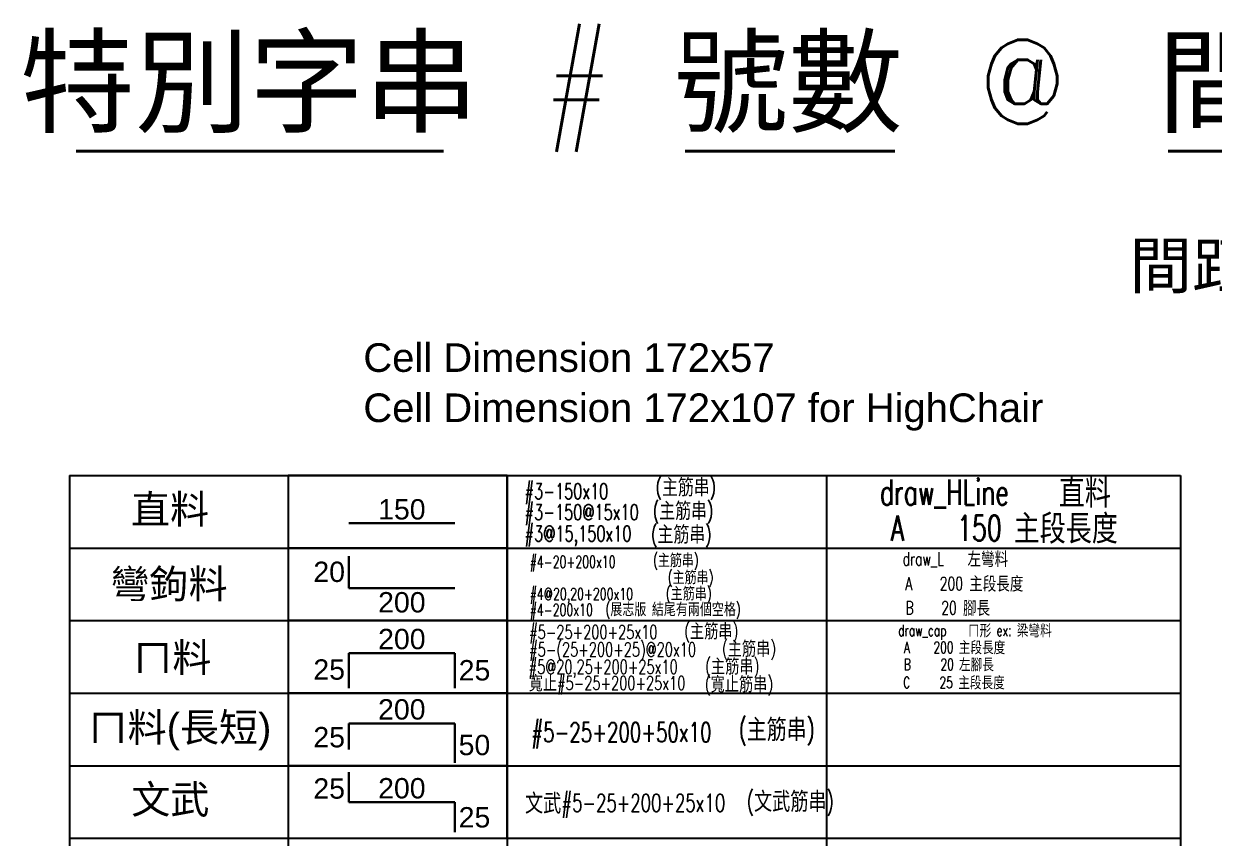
# Model space of a CAD drawing. Header units: millimetres. Extents: x 5 to 10041, y -3338 to 92.
# Drawn here: x 6051 to 6986, y -889 to -249 of the extents above; entities that cross this region are included whole.
import ezdxf
from ezdxf.enums import TextEntityAlignment as Align

# ---------------------------------------------------------------- set-up
doc = ezdxf.new("R2010")
doc.units = ezdxf.units.MM
for name, color, linetype, true_color in [('-取料', 7, 'Continuous', 0xffbf7f), ('1', 1, 'Continuous', 0xff0000), ('備註', 3, 'Continuous', 0x00ff00)]:
    doc.layers.add(name, color=color, linetype=linetype, true_color=true_color)
doc.styles.add('textstyle135', font='')
doc.styles.add('textstyle136', font='')
doc.styles.add('textstyle143', font='standard', dxfattribs={"width": 0.75})
doc.styles.add('textstyle144', font='standard', dxfattribs={"width": 0.75})
doc.styles.add('textstyle145', font='standard', dxfattribs={"width": 0.75})
doc.styles.add('textstyle146', font='standard', dxfattribs={"width": 0.75})
doc.styles.add('textstyle147', font='standard', dxfattribs={"width": 0.75})
doc.styles.add('textstyle148', font='standard', dxfattribs={"width": 0.75})
doc.styles.add('textstyle149', font='standard', dxfattribs={"width": 0.75})
doc.styles.add('textstyle150', font='standard', dxfattribs={"width": 0.75})
doc.styles.add('textstyle157', font='')
doc.styles.add('textstyle158', font='standard', dxfattribs={"width": 0.75})
doc.styles.add('textstyle159', font='standard', dxfattribs={"width": 0.75})
doc.styles.add('textstyle160', font='standard', dxfattribs={"width": 0.75})
doc.styles.add('textstyle161', font='standard', dxfattribs={"width": 0.75})
doc.styles.add('textstyle162', font='standard', dxfattribs={"width": 0.75})
doc.styles.add('textstyle163', font='standard', dxfattribs={"width": 0.75})
doc.styles.add('textstyle164', font='standard', dxfattribs={"width": 0.75})
doc.styles.add('textstyle165', font='standard', dxfattribs={"width": 0.75})
doc.styles.add('textstyle166', font='standard', dxfattribs={"width": 0.75})
doc.styles.add('textstyle167', font='standard', dxfattribs={"width": 0.75})
doc.styles.add('textstyle168', font='')
doc.styles.add('textstyle169', font='standard', dxfattribs={"width": 0.75})
doc.styles.add('textstyle170', font='standard', dxfattribs={"width": 0.75})
doc.styles.add('textstyle171', font='standard', dxfattribs={"width": 0.75})
doc.styles.add('textstyle172', font='standard', dxfattribs={"width": 0.75})
doc.styles.add('textstyle173', font='standard', dxfattribs={"width": 0.75})
doc.styles.add('textstyle174', font='standard', dxfattribs={"width": 0.75})
doc.styles.add('textstyle175', font='standard', dxfattribs={"width": 0.75})
doc.styles.add('textstyle176', font='standard', dxfattribs={"width": 0.75})
doc.styles.add('textstyle177', font='standard', dxfattribs={"width": 0.75})
doc.styles.add('textstyle178', font='standard', dxfattribs={"width": 0.75})
doc.styles.add('textstyle179', font='standard', dxfattribs={"width": 0.75})
doc.styles.add('textstyle180', font='standard', dxfattribs={"width": 0.75})
doc.styles.add('textstyle181', font='')
doc.styles.add('textstyle182', font='standard', dxfattribs={"width": 0.75})
doc.styles.add('textstyle183', font='standard', dxfattribs={"width": 0.75})
doc.styles.add('textstyle184', font='')
doc.styles.add('textstyle185', font='standard', dxfattribs={"width": 0.75})
doc.styles.add('textstyle186', font='standard', dxfattribs={"width": 0.75})
doc.styles.add('textstyle340', font='')
doc.styles.add('textstyle341', font='')
doc.styles.add('textstyle342', font='standard')
doc.styles.add('textstyle343', font='standard')
doc.styles.add('textstyle344', font='standard')
doc.styles.add('textstyle345', font='standard')
doc.styles.add('textstyle355', font='standard')
doc.styles.add('textstyle359', font='standard')
doc.styles.add('textstyle360', font='standard')
doc.styles.add('textstyle361', font='standard')
doc.styles.add('textstyle371', font='standard')
doc.styles.add('textstyle385', font='')
doc.styles.add('textstyle386', font='')
doc.styles.add('textstyle387', font='')
doc.styles.add('textstyle388', font='')
doc.styles.add('textstyle389', font='')
doc.styles.add('textstyle39', font='')
doc.styles.add('textstyle390', font='')
doc.styles.add('textstyle391', font='')
doc.styles.add('textstyle392', font='')
doc.styles.add('textstyle393', font='')
doc.styles.add('textstyle394', font='')
doc.styles.add('textstyle395', font='')
doc.styles.add('textstyle40', font='')
doc.styles.add('textstyle41', font='')
doc.styles.add('textstyle42', font='')
doc.styles.add('textstyle43', font='')
doc.styles.add('textstyle44', font='')
doc.styles.add('textstyle45', font='')
doc.styles.add('textstyle46', font='')
doc.styles.add('textstyle47', font='')
doc.styles.add('textstyle97', font='')
doc.styles.add('textstyle98', font='')
doc.styles.add('textstyle99', font='')
doc.styles.get('textstyle135').set_extended_font_data('Arial')
doc.styles.get('textstyle136').set_extended_font_data('Arial')
doc.styles.get('textstyle157').set_extended_font_data('Arial')
doc.styles.get('textstyle168').set_extended_font_data('Arial')
doc.styles.get('textstyle181').set_extended_font_data('Arial')
doc.styles.get('textstyle184').set_extended_font_data('Arial')
doc.styles.get('textstyle340').set_extended_font_data('Arial')
doc.styles.get('textstyle341').set_extended_font_data('Arial')
doc.styles.get('textstyle385').set_extended_font_data('Arial')
doc.styles.get('textstyle386').set_extended_font_data('Arial')
doc.styles.get('textstyle387').set_extended_font_data('Arial')
doc.styles.get('textstyle388').set_extended_font_data('Arial')
doc.styles.get('textstyle389').set_extended_font_data('Arial')
doc.styles.get('textstyle39').set_extended_font_data('Arial')
doc.styles.get('textstyle390').set_extended_font_data('Arial')
doc.styles.get('textstyle391').set_extended_font_data('Arial')
doc.styles.get('textstyle392').set_extended_font_data('Arial')
doc.styles.get('textstyle393').set_extended_font_data('Arial')
doc.styles.get('textstyle394').set_extended_font_data('Arial')
doc.styles.get('textstyle395').set_extended_font_data('Arial')
doc.styles.get('textstyle40').set_extended_font_data('Arial')
doc.styles.get('textstyle41').set_extended_font_data('Arial')
doc.styles.get('textstyle42').set_extended_font_data('Arial')
doc.styles.get('textstyle43').set_extended_font_data('Arial')
doc.styles.get('textstyle44').set_extended_font_data('Arial')
doc.styles.get('textstyle45').set_extended_font_data('Arial')
doc.styles.get('textstyle46').set_extended_font_data('Arial')
doc.styles.get('textstyle47').set_extended_font_data('Arial')
doc.styles.get('textstyle97').set_extended_font_data('Arial')
doc.styles.get('textstyle98').set_extended_font_data('Arial')
doc.styles.get('textstyle99').set_extended_font_data('Arial')

# ---------------------------------------------------------------- blocks, each defined once
blk = doc.blocks.new('draw_rebar_main')
at = {"layer": '1', "color": 1, "lineweight": 30, "true_color": 0xff0000}
blk.add_line((-69.98, -0.14), (13.41, -0.14), dxfattribs=at)
at = {"layer": '1', "color": 2, "true_color": 0xffff00, "style": 'textstyle97'}
blk.add_attdef('A', text='', height=57, dxfattribs=at).set_placement((-28.29, 2.86), align=Align.CENTER)
blk = doc.blocks.new('draw_rebar_double_fold_wenwu')
at = {"layer": '1', "color": 1, "lineweight": 30, "true_color": 0xff0000}
for p, q in [((17.17, 23.62), (17.17, 47.23)), ((17.17, 23.62), (100.54, 23.62)), ((100.54, 0), (100.54, 23.62))]:
    blk.add_line(p, q, dxfattribs=at)
at = {"color": 2, "true_color": 0xffff00, "style": 'textstyle45'}
blk.add_attdef('A', text='', height=16, dxfattribs=at).set_placement((14.17, 26.4), align=Align.RIGHT)
at = {"color": 2, "true_color": 0xffff00, "style": 'textstyle46'}
blk.add_attdef('B', text='', height=16, dxfattribs=at).set_placement((58.87, 26.62), align=Align.CENTER)
at = {"color": 2, "true_color": 0xffff00, "style": 'textstyle47'}
blk.add_attdef('C', (103.54, 3.77), '', height=16, dxfattribs=at)
blk = doc.blocks.new('draw_rebar_double_fold_uneven')
at = {"color": 1, "lineweight": 30, "true_color": 0xff0000}
for p, q in [((16.73, 10.49), (16.73, 30.97)), ((16.73, 30.97), (100.04, 30.97)), ((100.04, 0), (100.04, 30.97))]:
    blk.add_line(p, q, dxfattribs=at)
at = {"color": 2, "true_color": 0xffff00, "style": 'textstyle43'}
blk.add_attdef('B', text='', height=16, dxfattribs=at).set_placement((58.38, 33.97), align=Align.CENTER)
at = {"color": 2, "true_color": 0xffff00, "style": 'textstyle42'}
blk.add_attdef('A', text='', height=16, dxfattribs=at).set_placement((13.73, 12.11), align=Align.RIGHT)
at = {"color": 2, "true_color": 0xffff00, "style": 'textstyle44'}
blk.add_attdef('C', (103.04, 5.99), '', height=16, dxfattribs=at)
blk = doc.blocks.new('draw_rebar_double_fold')
at = {"layer": '1', "color": 1, "lineweight": 30, "true_color": 0xff0000}
for p, q in [((17.17, 0), (17.17, 27.49)), ((17.17, 27.49), (100.56, 27.49)), ((100.56, 0), (100.56, 27.49))]:
    blk.add_line(p, q, dxfattribs=at)
at = {"layer": '1', "color": 2, "true_color": 0xffff00, "style": 'textstyle40'}
blk.add_attdef('B', text='', height=16, dxfattribs=at).set_placement((58.86, 30.49), align=Align.CENTER)
at = {"layer": '1', "color": 2, "true_color": 0xffff00, "style": 'textstyle39'}
blk.add_attdef('A', text='', height=16, dxfattribs=at).set_placement((14.17, 6.54), align=Align.RIGHT)
at = {"layer": '1', "color": 2, "true_color": 0xffff00, "style": 'textstyle41'}
blk.add_attdef('C', (103.56, 5.96), '', height=16, dxfattribs=at)
blk = doc.blocks.new('draw_rebar_single_fold')
at = {"layer": '1', "color": 1, "lineweight": 30, "true_color": 0xff0000}
for q in [(17.93, 45.28), (101.13, 20.15)]:
    blk.add_line((17.93, 20.15), q, dxfattribs=at)
at = {"layer": '1', "color": 2, "true_color": 0xffff00, "style": 'textstyle98'}
blk.add_attdef('A', text='', height=16, dxfattribs=at).set_placement((14.93, 24.94), align=Align.RIGHT)
at = {"layer": '1', "color": 2, "true_color": 0xffff00, "style": 'textstyle99'}
blk.add_attdef('B', text='', height=16, dxfattribs=at).set_placement((59.62, 1), align=Align.CENTER)

msp = doc.modelspace()

# ---------------------------------------------------------------- linework, layer by layer
for p, q in [((6086.35, -604.21), (6959.6, -604.21)), ((6086.35, -604.21), (6086.35, -1516.21)), ((6258.35, -604.21), (6258.35, -1516.21)), ((6430.35, -604.21), (6430.35, -1516.21)), ((6681.48, -604.21), (6681.48, -1516.21)), ((6959.6, -604.21), (6959.6, -1516.21)), ((6086.35, -661.21), (6959.6, -661.21)), ((6086.35, -661.21), (6959.6, -661.21)), ((6086.35, -718.21), (6959.6, -718.21)), ((6086.35, -775.21), (6959.6, -775.21)), ((6086.35, -832.21), (6959.6, -832.21)), ((6086.35, -889.21), (6959.6, -889.21))]:
    msp.add_line(p, q)
for points in [[(6258.35, -604.21), (6258.35, -661.21), (6430.35, -661.21), (6430.35, -604.21), (6258.35, -604.21)], [(6258.35, -661.21), (6258.35, -718.21), (6430.35, -718.21), (6430.35, -661.21), (6258.35, -661.21)], [(6258.35, -718.21), (6258.35, -775.21), (6430.35, -775.21), (6430.35, -718.21), (6258.35, -718.21)], [(6258.35, -775.21), (6258.35, -832.21), (6430.35, -832.21), (6430.35, -775.21), (6258.35, -775.21)], [(6258.35, -832.21), (6258.35, -889.21), (6430.35, -889.21), (6430.35, -832.21), (6258.35, -832.21)]]:
    msp.add_lwpolyline(points)

# ---------------------------------------------------------------- block references
ref = msp.add_blockref('draw_rebar_single_fold', (6288.02, -712.78))
ref.add_attrib('A', '200', dxfattribs={"layer": '1', "color": 2, "true_color": 0xffff00, "height": 16, "style": 'textstyle394'}).set_placement((6347.64, -711.78), align=Align.CENTER)
ref.add_attrib('B', '20', dxfattribs={"layer": '1', "color": 2, "true_color": 0xffff00, "height": 16, "style": 'textstyle395'}).set_placement((6302.95, -687.84), align=Align.RIGHT)
ref = msp.add_blockref('draw_rebar_double_fold', (6288.78, -771.17))
ref.add_attrib('A', '200', dxfattribs={"layer": '1', "color": 2, "true_color": 0xffff00, "height": 16, "style": 'textstyle391'}).set_placement((6347.64, -740.68), align=Align.CENTER)
ref.add_attrib('B', '25', dxfattribs={"layer": '1', "color": 2, "true_color": 0xffff00, "height": 16, "style": 'textstyle392'}).set_placement((6302.95, -764.63), align=Align.RIGHT)
ref.add_attrib('C', '25', (6392.34, -765.21), dxfattribs={"layer": '1', "color": 2, "true_color": 0xffff00, "height": 16, "style": 'textstyle393'})
ref = msp.add_blockref('draw_rebar_double_fold_uneven', (6289.22, -829.93))
ref.add_attrib('A', '200', dxfattribs={"color": 2, "true_color": 0xffff00, "height": 16, "style": 'textstyle388'}).set_placement((6347.6, -795.96), align=Align.CENTER)
ref.add_attrib('B', '25', dxfattribs={"color": 2, "true_color": 0xffff00, "height": 16, "style": 'textstyle389'}).set_placement((6302.95, -817.81), align=Align.RIGHT)
ref.add_attrib('C', '50', (6392.26, -823.94), dxfattribs={"color": 2, "true_color": 0xffff00, "height": 16, "style": 'textstyle390'})
ref = msp.add_blockref('draw_rebar_double_fold_wenwu', (6288.77, -884.55))
ref.add_attrib('A', '200', dxfattribs={"color": 2, "true_color": 0xffff00, "height": 16, "style": 'textstyle385'}).set_placement((6347.64, -857.94), align=Align.CENTER)
ref.add_attrib('B', '25', dxfattribs={"color": 2, "true_color": 0xffff00, "height": 16, "style": 'textstyle386'}).set_placement((6302.95, -858.15), align=Align.RIGHT)
ref.add_attrib('C', '25', (6392.32, -880.78), dxfattribs={"color": 2, "true_color": 0xffff00, "height": 16, "style": 'textstyle387'})
at = {"layer": '1'}
ref = msp.add_blockref('draw_rebar_main', (6375.93, -641.57), dxfattribs=at)
ref.add_attrib('A', '150', dxfattribs={"color": 2, "true_color": 0xffff00, "height": 16, "style": 'textstyle136'}).set_placement((6347.64, -638.71), align=Align.CENTER)

# ---------------------------------------------------------------- texts
at = {"layer": '-取料', "lineweight": 25, "width": 0.75}
for s, height, style, p in [('#3-150x10', 12.21, 'textstyle145', (6444.08, -616.51)), ('draw_HLine   直料', 20, 'textstyle143', (6723.32, -617.31)), ('#3-150@15x10', 12.2101, 'textstyle147', (6444.08, -632.99)), ('A    150 主段長度', 20, 'textstyle144', (6731.81, -645.47)), ('#3@15,150x10', 12.2101, 'textstyle146', (6444.08, -649.82)), ('draw_L   左彎料', 10.4042, 'textstyle165', (6741.26, -669.68)), ('#4-20+200x10', 9.2226, 'textstyle158', (6448.08, -672.01)), ('A    200 主段長度', 10.4042, 'textstyle166', (6743.24, -689.13)), ('#4@20,20+200x10', 9.2226, 'textstyle159', (6448.08, -697.27)), ('#4-200x10  ', 9.2226, 'textstyle160', (6448.08, -709.72)), ('B    20 腳長', 10.404, 'textstyle167', (6743.45, -708.22)), ('#5-25+200+25x10', 10.9009, 'textstyle175', (6447.66, -727.19)), ('draw_cap   ㄇ形 ex: 梁彎料', 8.928, 'textstyle169', (6737.76, -725.88)), ('#5-(25+200+25)@20x10', 10.9009, 'textstyle173', (6447.66, -740.84)), ('A    200 主段長度', 8.928, 'textstyle170', (6742.19, -739.24)), ('#5@20,25+200+25x10', 10.9009, 'textstyle174', (6447.32, -754.5)), ('B     20 左腳長', 8.928, 'textstyle171', (6742.19, -752.64)), ('寬止#5-25+200+25x10', 10.9009, 'textstyle176', (6447.32, -767.24)), ('C     25 主段長度', 8.928, 'textstyle172', (6741.59, -766.84)), ('#5-25+200+50x10', 15.3202, 'textstyle182', (6449.21, -805.93)), ('文武#5-25+200+25x10', 13.9307, 'textstyle185', (6444.43, -861.52))]:
    msp.add_text(s, height=height, dxfattribs=dict(at, style=style)).set_placement(p, align=Align.MIDDLE_LEFT)
for s, style, p in [('Cell Dimension 172x57', 'textstyle341', (6317.36, -522.71)), ('Cell Dimension 172x107 for HighChair', 'textstyle340', (6317.36, -562.14))]:
    msp.add_text(s, height=22.5, dxfattribs=dict(style=style)).set_placement(p)
at = {"layer": '1', "color": 7}
for s, style, p in [('特別字串', 'textstyle342', (6227.86, -294.69)), ('號數', 'textstyle343', (6651.38, -294.69)), ('間距', 'textstyle345', (7031.39, -294.69))]:
    msp.add_text(s, height=66, dxfattribs=dict(at, style=style)).set_placement(p, align=Align.MIDDLE_CENTER)
at = {"layer": '1', "color": 1, "lineweight": 30, "true_color": 0xff0000}
for s, style, p in [('#', 'textstyle355', (6486.03, -294.69)), ('@', 'textstyle344', (6835.61, -294.69))]:
    msp.add_text(s, height=66, dxfattribs=dict(at, style=style)).set_placement(p, align=Align.MIDDLE_CENTER)
at = {"layer": '1', "color": 251, "true_color": 0x5b5b5b}
for s, style, p in [('_______', 'textstyle361', (6236.06, -309.96)), ('____', 'textstyle360', (6652.72, -309.96)), ('____', 'textstyle359', (7032.28, -309.96))]:
    msp.add_text(s, height=66, dxfattribs=dict(at, style=style)).set_placement(p, align=Align.MIDDLE_CENTER)
at = {"layer": '1', "color": 3, "true_color": 0x00ff00, "style": 'textstyle371'}
msp.add_text('間距可省略', height=36, dxfattribs=at).set_placement((7042.32, -439.02), align=Align.MIDDLE_CENTER)
at = {"layer": '1', "color": 2, "true_color": 0xffff00}
for s, style, p in [('直料', 'textstyle135', (6165.44, -630.68)), ('彎鉤料', 'textstyle157', (6164.66, -689.31)), ('ㄇ料', 'textstyle168', (6167.27, -747.2)), ('ㄇ料(長短)', 'textstyle181', (6173.25, -802.14)), ('文武', 'textstyle184', (6165.68, -858.76))]:
    msp.add_text(s, height=22.5, dxfattribs=dict(at, style=style)).set_placement(p, align=Align.MIDDLE_CENTER)
at = {"layer": '備註', "lineweight": 25, "width": 0.75}
for s, height, style, p in [('(主筋串)', 12.21, 'textstyle148', (6547.11, -613.16)), ('(主筋串)', 12.21, 'textstyle149', (6544.93, -631.71)), ('(主筋串)', 12.21, 'textstyle150', (6543.57, -650.27)), ('(主筋串)', 9.223, 'textstyle162', (6545.08, -670.61)), ('(主筋串)', 9.223, 'textstyle163', (6556.62, -684.01)), ('(主筋串)', 9.223, 'textstyle164', (6555.17, -696.79)), ('(展志版 結尾有兩個空格)', 9.2226, 'textstyle161', (6507.73, -709.11)), ('(主筋串)', 10.901, 'textstyle177', (6569.61, -726.39)), ('(主筋串)', 10.901, 'textstyle178', (6599.28, -740.13)), ('(主筋串)', 10.901, 'textstyle179', (6586.12, -754.01)), ('(寬止筋串)', 10.901, 'textstyle180', (6585.83, -768.04)), ('(主筋串)', 15.32, 'textstyle183', (6612.43, -803.56)), ('(文武筋串)', 13.931, 'textstyle186', (6618.71, -860.09))]:
    msp.add_text(s, height=height, dxfattribs=dict(at, style=style)).set_placement(p, align=Align.MIDDLE_LEFT)

doc.saveas('drawing.dxf')
